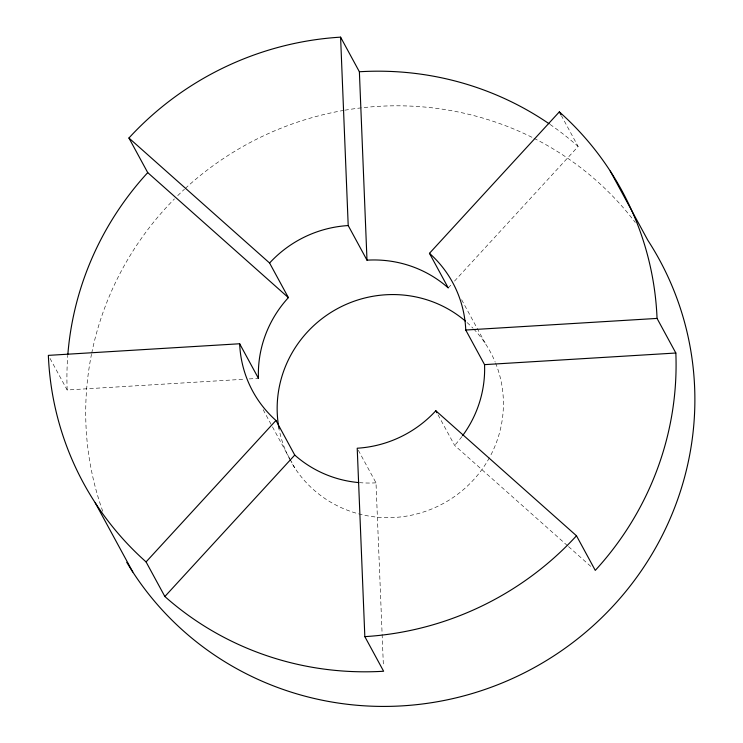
<?xml version="1.0" encoding="UTF-8"?>
<svg xmlns="http://www.w3.org/2000/svg" width="743" height="743" viewBox="0 0 743 743"><rect width="100%" height="100%" fill="white"/><g stroke="black" fill="none" stroke-linecap="round" stroke-linejoin="round"><path stroke-width="0.56" stroke-dasharray="3.71 2.79" d="M448.252 287.922L451.382 284.513M454.512 281.105L578.138 146.482L561.55 115.945M50.022 358.423L67.158 389.982L244.623 379.209M249.239 378.921L258.453 378.363M438.036 414.835L454.614 445.373L567.661 545.836M568.525 546.607L591.827 567.318M461.617 299.708L485.941 344.501M358.321 450.258L376.004 482.829L382.078 633.101M263.143 409.699L289.668 458.561M290.225 459.573L294.646 467.719M382.125 634.253L383.434 666.62M102.738 511.277A306.357 298.51 -28.5 0 1 91.491 354.272M91.723 353.139A306.357 298.51 -28.5 0 1 174.456 198.892M177.735 195.623A306.357 298.51 -28.5 0 1 184.468 189.205M185.323 188.416A306.357 298.51 -28.5 0 1 343.712 110.401M344.854 110.205A306.357 298.51 -28.5 0 1 531.969 137.288M534.013 138.309A306.357 298.51 -28.5 0 1 635.274 222.445M495.572 363.039A113.79 110.874 -28.5 0 1 490.436 455.83M489.368 457.809A113.79 110.874 -28.5 0 1 390.131 517.63A113.79 110.874 -28.5 0 1 291.052 461.784M290.485 460.771A113.79 110.874 -28.5 0 1 279.349 430.318M467.041 322.527A113.79 110.874 -28.5 0 1 472.901 328.146M473.709 328.982A113.79 110.874 -28.5 0 1 495.135 361.962M461.895 436.605A113.79 110.874 -28.5 0 1 454.614 445.373M376.004 482.829A113.79 110.874 -28.5 0 1 360.067 482.69M67.158 389.982A306.357 298.51 -28.5 0 1 67.78 355.34M550.034 124.415A306.357 298.51 -28.5 0 1 578.138 146.482"/><path stroke-width="1.11" d="M146.074 561.912L275.959 420.473A113.79 110.874 -28.5 0 1 239.664 343.758L48.36 355.377A306.357 298.51 -28.5 0 0 146.074 561.912L164.862 596.518A306.357 298.51 -28.5 0 0 383.62 671.245L364.832 636.63L357.216 448.224A113.79 110.874 -28.5 0 0 435.825 410.758L576.484 535.777L595.273 570.383A306.357 298.51 -28.5 0 0 675.842 353.018L657.053 318.413A306.357 298.51 -28.5 0 0 559.34 111.877L429.463 253.317A113.79 110.874 -28.5 0 1 465.75 330.031L484.547 364.637A113.79 110.874 -28.5 0 1 462.583 435.686M164.862 596.518L294.748 455.078A113.79 110.874 -28.5 0 0 358.925 482.597M465.75 330.031L657.053 318.413M484.547 364.637L675.842 353.018M429.463 253.317L448.252 287.922A113.79 110.874 -28.5 0 0 366.996 260.171L359.38 71.755L340.591 37.15A306.357 298.51 -28.5 0 0 128.929 138.012L269.588 263.022L288.386 297.627A113.79 110.874 -28.5 0 0 258.453 378.363L239.664 343.758M128.929 138.012L147.727 172.617L288.386 297.627M610.217 171.02L647.803 240.23A306.357 298.51 -28.5 0 1 548.009 659.58A306.357 298.51 -28.5 0 1 126.747 562.293M559.34 111.877L561.002 114.924M340.591 37.15L348.207 225.556L366.996 260.171M435.825 410.758L436.93 412.802M275.959 420.473L294.748 455.078M95.197 502.77L132.783 571.98M279.117 429.175A113.79 110.874 -28.5 0 1 334.489 310.295A113.79 110.874 -28.5 0 1 465.369 321.069M67.873 354.179A306.357 298.51 -28.5 0 1 147.727 172.617M359.38 71.755A306.357 298.51 -28.5 0 1 549.077 123.756M576.484 535.777A306.357 298.51 -28.5 0 1 364.832 636.63M269.588 263.022A113.79 110.874 -28.5 0 1 348.207 225.556"/></g></svg>
